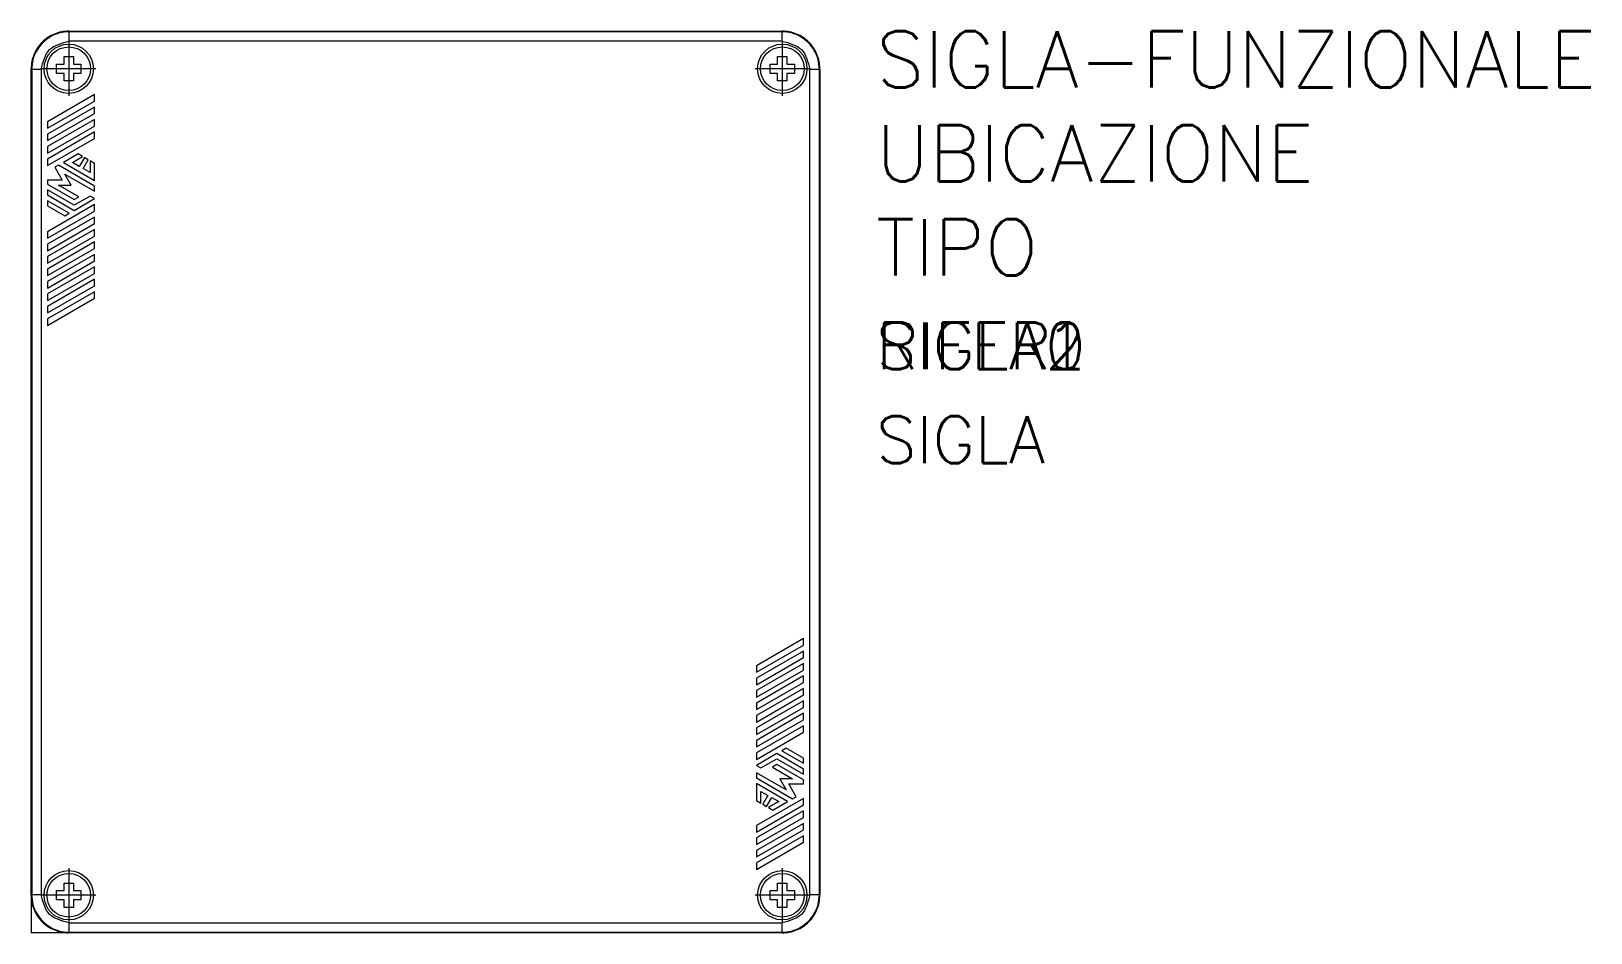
# Model space of a CAD drawing. Extents: x 0 to 83.1, y 0 to 48.
import ezdxf

# ---------------------------------------------------------------- set-up
doc = ezdxf.new("R2010")
doc.units = 0
doc.header["$LTSCALE"] = 4
doc.linetypes.add('CONTINUA', pattern=[0])
doc.linetypes.add('DOT_CENTER', pattern=[14, 12, -1, 0, -1])
doc.layers.get('0').update_dxf_attribs({"linetype": 'CONTINUOUS'})
doc.layers.add('1', color=7, linetype='CONTINUOUS')
doc.styles.get("Standard").update_dxf_attribs({"font": 'romans.shx'})

# ---------------------------------------------------------------- blocks, each defined once
blk = doc.blocks.new('Cover_APS_14__13', base_point=(-867.8, 470))
at = {"color": 7, "linetype": 'Continuous'}
for p, q in [((-859.8, 662), (-859.7, 661.89)), ((-859.8, 662), (-707.8, 662)), ((-707.9, 661.89), (-859.7, 661.89)), ((-707.9, 661.89), (-707.8, 662)), ((-707.9, 659.89), (-859.7, 659.89)), ((-862.4, 655), (-860.8, 655)), ((-862.4, 653), (-862.4, 655)), ((-860.8, 655), (-860.8, 656.6)), ((-860.8, 656.6), (-858.8, 656.6)), ((-858.8, 656.6), (-858.8, 655)), ((-858.8, 655), (-857.2, 655)), ((-857.2, 655), (-857.2, 653)), ((-710.4, 655), (-708.8, 655)), ((-710.4, 653), (-710.4, 655)), ((-708.8, 655), (-708.8, 656.6)), ((-708.8, 656.6), (-706.8, 656.6)), ((-706.8, 656.6), (-706.8, 655)), ((-706.8, 655), (-705.2, 655)), ((-705.2, 655), (-705.2, 653)), ((-867.8, 654), (-867.69, 653.9)), ((-867.8, 478), (-867.8, 654)), ((-867.69, 653.9), (-867.69, 478.1)), ((-865.69, 653.9), (-865.69, 478.1)), ((-860.8, 653), (-862.4, 653)), ((-860.8, 651.4), (-860.8, 653)), ((-858.8, 651.4), (-860.8, 651.4)), ((-858.8, 653), (-858.8, 651.4)), ((-857.2, 653), (-858.8, 653)), ((-708.8, 653), (-710.4, 653)), ((-708.8, 651.4), (-708.8, 653)), ((-706.8, 651.4), (-708.8, 651.4)), ((-706.8, 653), (-706.8, 651.4)), ((-705.2, 653), (-706.8, 653)), ((-701.91, 478.1), (-701.91, 653.9)), ((-699.91, 653.9), (-699.8, 654)), ((-699.91, 478.1), (-699.91, 653.9)), ((-699.8, 654), (-699.8, 478)), ((-854.3, 648.5), (-864.3, 642.73)), ((-854.3, 647.11), (-854.3, 648.5)), ((-864.3, 641.34), (-854.3, 647.11)), ((-854.3, 645.85), (-864.3, 640.07)), ((-854.3, 644.46), (-854.3, 645.85)), ((-864.3, 638.69), (-854.3, 644.46)), ((-854.3, 643.19), (-864.3, 637.42)), ((-864.3, 642.73), (-864.3, 641.34)), ((-864.3, 636.03), (-854.3, 641.81)), ((-854.3, 641.81), (-854.3, 643.19)), ((-854.3, 640.54), (-864.3, 634.77)), ((-864.3, 640.07), (-864.3, 638.69)), ((-864.3, 633.38), (-854.3, 639.15)), ((-854.3, 639.15), (-854.3, 640.54)), ((-864.3, 637.42), (-864.3, 636.03)), ((-864.3, 634.77), (-864.3, 633.38)), ((-857.81, 635.86), (-860.92, 634.07)), ((-859.03, 634.07), (-856.87, 635.31)), ((-856.87, 635.31), (-857.81, 635.86)), ((-856.47, 635.08), (-857.55, 633.21)), ((-856.73, 632.74), (-855.65, 634.61)), ((-855.65, 634.61), (-856.47, 635.08)), ((-862, 633.44), (-862.74, 633.02)), ((-862.74, 633.02), (-861.17, 630.31)), ((-854.3, 628.99), (-862, 633.44)), ((-860.92, 634.07), (-854.3, 630.24)), ((-860.65, 631.57), (-854.3, 627.9)), ((-859.3, 629.23), (-860.65, 631.57)), ((-857.55, 633.21), (-859.03, 634.07)), ((-855.25, 631.88), (-856.73, 632.74)), ((-854.3, 633.83), (-855.25, 634.38)), ((-855.25, 634.38), (-855.25, 631.88)), ((-854.3, 630.24), (-854.3, 633.83)), ((-861.17, 630.31), (-864.3, 630.31)), ((-864.3, 630.31), (-864.3, 629.46)), ((-864.3, 629.46), (-858.62, 626.19)), ((-858.62, 624.94), (-864.3, 628.21)), ((-864.3, 628.21), (-864.3, 627.12)), ((-862, 629.23), (-859.3, 629.23)), ((-857.68, 626.73), (-862, 629.23)), ((-854.3, 627.9), (-854.3, 628.99)), ((-864.3, 627.12), (-858.62, 623.85)), ((-864.3, 625.87), (-864.3, 624.78)), ((-859.71, 623.22), (-864.3, 625.87)), ((-854.3, 625.08), (-864.3, 619.3)), ((-864.3, 624.78), (-860.65, 622.68)), ((-855.25, 626.89), (-858.62, 624.94)), ((-858.62, 626.19), (-857.68, 626.73)), ((-858.62, 623.85), (-854.3, 626.34)), ((-854.3, 626.34), (-855.25, 626.89)), ((-854.3, 623.69), (-854.3, 625.08)), ((-864.3, 617.92), (-854.3, 623.69)), ((-854.3, 622.43), (-864.3, 616.65)), ((-860.65, 622.68), (-859.71, 623.22)), ((-854.3, 621.04), (-854.3, 622.43)), ((-864.3, 615.26), (-854.3, 621.04)), ((-854.3, 619.77), (-864.3, 614)), ((-864.3, 619.3), (-864.3, 617.92)), ((-864.3, 612.61), (-854.3, 618.38)), ((-854.3, 618.38), (-854.3, 619.77)), ((-854.3, 617.12), (-864.3, 611.35)), ((-864.3, 616.65), (-864.3, 615.26)), ((-864.3, 609.96), (-854.3, 615.73)), ((-854.3, 615.73), (-854.3, 617.12)), ((-854.3, 614.47), (-864.3, 608.69)), ((-864.3, 614), (-864.3, 612.61)), ((-864.3, 607.31), (-854.3, 613.08)), ((-854.3, 611.81), (-864.3, 606.04)), ((-864.3, 611.35), (-864.3, 609.96)), ((-854.3, 613.08), (-854.3, 614.47)), ((-854.3, 610.43), (-854.3, 611.81)), ((-864.3, 604.65), (-854.3, 610.43)), ((-854.3, 609.16), (-864.3, 603.39)), ((-864.3, 608.69), (-864.3, 607.31)), ((-854.3, 607.77), (-854.3, 609.16)), ((-864.3, 602), (-854.3, 607.77)), ((-854.3, 606.51), (-864.3, 600.74)), ((-864.3, 606.04), (-864.3, 604.65)), ((-864.3, 599.35), (-854.3, 605.12)), ((-854.3, 605.12), (-854.3, 606.51)), ((-864.3, 603.39), (-864.3, 602)), ((-864.3, 600.74), (-864.3, 599.35)), ((-703.3, 532.65), (-713.3, 526.88)), ((-703.3, 531.26), (-703.3, 532.65)), ((-713.3, 525.49), (-703.3, 531.26)), ((-703.3, 530), (-713.3, 524.23)), ((-713.3, 522.84), (-703.3, 528.61)), ((-703.3, 528.61), (-703.3, 530)), ((-703.3, 527.35), (-713.3, 521.57)), ((-713.3, 526.88), (-713.3, 525.49)), ((-713.3, 520.19), (-703.3, 525.96)), ((-703.3, 525.96), (-703.3, 527.35)), ((-703.3, 524.69), (-713.3, 518.92)), ((-713.3, 524.23), (-713.3, 522.84)), ((-713.3, 517.53), (-703.3, 523.31)), ((-703.3, 522.04), (-713.3, 516.27)), ((-703.3, 523.31), (-703.3, 524.69)), ((-703.3, 520.65), (-703.3, 522.04)), ((-713.3, 521.57), (-713.3, 520.19)), ((-713.3, 514.88), (-703.3, 520.65)), ((-703.3, 519.39), (-713.3, 513.62)), ((-713.3, 518.92), (-713.3, 517.53)), ((-703.3, 518), (-703.3, 519.39)), ((-713.3, 512.23), (-703.3, 518)), ((-703.3, 516.74), (-713.3, 510.96)), ((-713.3, 516.27), (-713.3, 514.88)), ((-713.3, 509.57), (-703.3, 515.35)), ((-703.3, 515.35), (-703.3, 516.74)), ((-703.3, 514.08), (-713.3, 508.31)), ((-713.3, 513.62), (-713.3, 512.23)), ((-713.3, 506.92), (-703.3, 512.7)), ((-703.3, 512.7), (-703.3, 514.08)), ((-713.3, 510.96), (-713.3, 509.57)), ((-713.3, 508.31), (-713.3, 506.92)), ((-706.95, 509.32), (-707.89, 508.78)), ((-707.89, 508.78), (-703.3, 506.13)), ((-703.3, 507.22), (-706.95, 509.32)), ((-708.98, 508.15), (-713.3, 505.66)), ((-713.3, 505.66), (-712.35, 505.11)), ((-712.35, 505.11), (-708.98, 507.06)), ((-708.98, 505.81), (-709.92, 505.27)), ((-709.92, 505.27), (-705.6, 502.77)), ((-703.3, 504.88), (-708.98, 508.15)), ((-708.98, 507.06), (-703.3, 503.79)), ((-703.3, 502.54), (-708.98, 505.81)), ((-703.3, 506.13), (-703.3, 507.22)), ((-706.95, 500.43), (-713.3, 504.1)), ((-713.3, 504.1), (-713.3, 503.01)), ((-713.3, 503.01), (-705.6, 498.56)), ((-706.68, 497.93), (-713.3, 501.76)), ((-713.3, 501.76), (-713.3, 498.17)), ((-708.3, 502.77), (-706.95, 500.43)), ((-705.6, 502.77), (-708.3, 502.77)), ((-704.86, 498.98), (-706.43, 501.69)), ((-706.43, 501.69), (-703.3, 501.69)), ((-703.3, 503.79), (-703.3, 504.88)), ((-703.3, 501.69), (-703.3, 502.54)), ((-703.3, 498.62), (-713.3, 492.85)), ((-712.35, 497.62), (-712.35, 500.12)), ((-712.35, 500.12), (-710.87, 499.26)), ((-710.87, 499.26), (-711.95, 497.39)), ((-711.13, 496.92), (-710.05, 498.79)), ((-710.05, 498.79), (-708.57, 497.93)), ((-705.6, 498.56), (-704.86, 498.98)), ((-703.3, 497.23), (-703.3, 498.62)), ((-713.3, 498.17), (-712.35, 497.62)), ((-713.3, 491.46), (-703.3, 497.23)), ((-703.3, 495.97), (-713.3, 490.19)), ((-711.95, 497.39), (-711.13, 496.92)), ((-708.57, 497.93), (-710.73, 496.69)), ((-710.73, 496.69), (-709.79, 496.14)), ((-709.79, 496.14), (-706.68, 497.93)), ((-703.3, 494.58), (-703.3, 495.97)), ((-713.3, 488.81), (-703.3, 494.58)), ((-703.3, 493.31), (-713.3, 487.54)), ((-713.3, 492.85), (-713.3, 491.46)), ((-713.3, 486.15), (-703.3, 491.93)), ((-703.3, 491.93), (-703.3, 493.31)), ((-703.3, 490.66), (-713.3, 484.89)), ((-713.3, 490.19), (-713.3, 488.81)), ((-713.3, 483.5), (-703.3, 489.27)), ((-703.3, 489.27), (-703.3, 490.66)), ((-713.3, 487.54), (-713.3, 486.15)), ((-713.3, 484.89), (-713.3, 483.5)), ((-862.4, 479), (-860.8, 479)), ((-862.4, 477), (-862.4, 479)), ((-860.8, 480.6), (-858.8, 480.6)), ((-860.8, 479), (-860.8, 480.6)), ((-858.8, 480.6), (-858.8, 479)), ((-858.8, 479), (-857.2, 479)), ((-857.2, 479), (-857.2, 477)), ((-710.4, 479), (-708.8, 479)), ((-710.4, 477), (-710.4, 479)), ((-708.8, 480.6), (-706.8, 480.6)), ((-708.8, 479), (-708.8, 480.6)), ((-706.8, 480.6), (-706.8, 479)), ((-706.8, 479), (-705.2, 479)), ((-705.2, 479), (-705.2, 477)), ((-867.8, 478), (-867.69, 478.1)), ((-860.8, 477), (-862.4, 477)), ((-860.8, 475.4), (-860.8, 477)), ((-858.8, 475.4), (-860.8, 475.4)), ((-858.8, 477), (-858.8, 475.4)), ((-857.2, 477), (-858.8, 477)), ((-708.8, 477), (-710.4, 477)), ((-708.8, 475.4), (-708.8, 477)), ((-706.8, 475.4), (-708.8, 475.4)), ((-706.8, 477), (-706.8, 475.4)), ((-705.2, 477), (-706.8, 477)), ((-699.8, 478), (-699.91, 478.1)), ((-859.7, 472.11), (-707.9, 472.11)), ((-859.8, 470), (-859.7, 470.11)), ((-707.8, 470), (-859.8, 470)), ((-859.7, 470.11), (-707.9, 470.11)), ((-707.8, 470), (-707.9, 470.11))]:
    blk.add_line(p, q, dxfattribs=at)
for centre, radius in [((-859.8, 654), 5.25), ((-859.8, 654), 4.65), ((-707.8, 654), 5.25), ((-707.8, 654), 4.65), ((-859.8, 478), 5.25), ((-859.8, 478), 4.65), ((-707.8, 478), 5.25), ((-707.8, 478), 4.65)]:
    blk.add_circle(centre, radius, dxfattribs=at)
for points in [[(-859.8, 662), (-861.36, 661.85), (-862.86, 661.39), (-864.25, 660.65), (-865.46, 659.66), (-866.45, 658.45), (-867.19, 657.06), (-867.65, 655.56), (-867.8, 654)], [(-859.7, 661.89), (-861.77, 661.62), (-863.69, 660.82), (-865.35, 659.55), (-866.62, 657.89), (-867.42, 655.97), (-867.69, 653.9)], [(-859.7, 659.89), (-859.7, 660.07), (-859.7, 660.24), (-859.7, 660.41), (-859.7, 660.57), (-859.7, 660.73), (-859.7, 660.88), (-859.7, 661.03), (-859.7, 661.17), (-859.7, 661.3), (-859.7, 661.41), (-859.7, 661.52), (-859.7, 661.62), (-859.7, 661.7), (-859.7, 661.76), (-859.7, 661.82), (-859.7, 661.86), (-859.7, 661.88), (-859.7, 661.89)], [(-699.91, 653.9), (-700.18, 655.97), (-700.98, 657.89), (-702.25, 659.55), (-703.91, 660.82), (-705.83, 661.62), (-707.9, 661.89)], [(-707.9, 661.89), (-707.9, 661.88), (-707.9, 661.86), (-707.9, 661.82), (-707.9, 661.76), (-707.9, 661.7), (-707.9, 661.62), (-707.9, 661.52), (-707.9, 661.41), (-707.9, 661.3), (-707.9, 661.17), (-707.9, 661.03), (-707.9, 660.88), (-707.9, 660.73), (-707.9, 660.57), (-707.9, 660.41), (-707.9, 660.24), (-707.9, 660.07), (-707.9, 659.89)], [(-699.8, 654), (-699.95, 655.56), (-700.41, 657.06), (-701.15, 658.45), (-702.14, 659.66), (-703.35, 660.65), (-704.74, 661.39), (-706.24, 661.85), (-707.8, 662)], [(-865.69, 653.9), (-863.87, 658.07), (-859.7, 659.89)], [(-707.9, 659.89), (-703.73, 658.07), (-701.91, 653.9)], [(-867.69, 653.9), (-867.68, 653.9), (-867.66, 653.9), (-867.62, 653.9), (-867.56, 653.9), (-867.5, 653.9), (-867.42, 653.9), (-867.32, 653.9), (-867.21, 653.9), (-867.1, 653.9), (-866.97, 653.9), (-866.83, 653.9), (-866.68, 653.9), (-866.53, 653.9), (-866.37, 653.9), (-866.21, 653.9), (-866.04, 653.9), (-865.87, 653.9), (-865.69, 653.9)], [(-701.91, 653.9), (-701.73, 653.9), (-701.56, 653.9), (-701.39, 653.9), (-701.23, 653.9), (-701.07, 653.9), (-700.92, 653.9), (-700.77, 653.9), (-700.63, 653.9), (-700.5, 653.9), (-700.39, 653.9), (-700.28, 653.9), (-700.18, 653.9), (-700.1, 653.9), (-700.04, 653.9), (-699.98, 653.9), (-699.94, 653.9), (-699.92, 653.9), (-699.91, 653.9)], [(-867.8, 478), (-867.65, 476.44), (-867.19, 474.94), (-866.45, 473.55), (-865.46, 472.34), (-864.25, 471.35), (-862.86, 470.61), (-861.36, 470.15), (-859.8, 470)], [(-865.69, 478.1), (-865.87, 478.1), (-866.04, 478.1), (-866.21, 478.1), (-866.37, 478.1), (-866.53, 478.1), (-866.68, 478.1), (-866.83, 478.1), (-866.97, 478.1), (-867.1, 478.1), (-867.21, 478.1), (-867.32, 478.1), (-867.42, 478.1), (-867.5, 478.1), (-867.56, 478.1), (-867.62, 478.1), (-867.66, 478.1), (-867.68, 478.1), (-867.69, 478.1)], [(-867.69, 478.1), (-867.42, 476.03), (-866.62, 474.11), (-865.35, 472.45), (-863.69, 471.18), (-861.77, 470.38), (-859.7, 470.11)], [(-859.7, 472.11), (-863.87, 473.93), (-865.69, 478.1)], [(-701.91, 478.1), (-703.73, 473.93), (-707.9, 472.11)], [(-707.9, 470.11), (-705.83, 470.38), (-703.91, 471.18), (-702.25, 472.45), (-700.98, 474.11), (-700.18, 476.03), (-699.91, 478.1)], [(-707.8, 470), (-706.24, 470.15), (-704.74, 470.61), (-703.35, 471.35), (-702.14, 472.34), (-701.15, 473.55), (-700.41, 474.94), (-699.95, 476.44), (-699.8, 478)], [(-699.91, 478.1), (-699.92, 478.1), (-699.94, 478.1), (-699.98, 478.1), (-700.04, 478.1), (-700.1, 478.1), (-700.18, 478.1), (-700.28, 478.1), (-700.39, 478.1), (-700.5, 478.1), (-700.63, 478.1), (-700.77, 478.1), (-700.92, 478.1), (-701.07, 478.1), (-701.23, 478.1), (-701.39, 478.1), (-701.56, 478.1), (-701.73, 478.1), (-701.91, 478.1)], [(-859.7, 470.11), (-859.7, 470.12), (-859.7, 470.14), (-859.7, 470.18), (-859.7, 470.24), (-859.7, 470.3), (-859.7, 470.38), (-859.7, 470.48), (-859.7, 470.59), (-859.7, 470.7), (-859.7, 470.83), (-859.7, 470.97), (-859.7, 471.12), (-859.7, 471.27), (-859.7, 471.43), (-859.7, 471.59), (-859.7, 471.76), (-859.7, 471.93), (-859.7, 472.11)], [(-707.9, 472.11), (-707.9, 471.93), (-707.9, 471.76), (-707.9, 471.59), (-707.9, 471.43), (-707.9, 471.27), (-707.9, 471.12), (-707.9, 470.97), (-707.9, 470.83), (-707.9, 470.7), (-707.9, 470.59), (-707.9, 470.48), (-707.9, 470.38), (-707.9, 470.3), (-707.9, 470.24), (-707.9, 470.18), (-707.9, 470.14), (-707.9, 470.12), (-707.9, 470.11)]]:
    blk.add_spline(points, degree=3, dxfattribs=at)
at = {"layer": '1', "color": 7, "linetype": 'DOT_CENTER'}
for p, q in [((-859.8, 659.78), (-859.8, 648.23)), ((-707.8, 659.78), (-707.8, 648.23)), ((-854.03, 654), (-865.58, 654)), ((-702.03, 654), (-713.58, 654)), ((-859.8, 483.78), (-859.8, 472.23)), ((-707.8, 483.78), (-707.8, 472.23)), ((-854.03, 478), (-865.58, 478)), ((-702.03, 478), (-713.58, 478))]:
    blk.add_line(p, q, dxfattribs=at)
blk = doc.blocks.new('APS_14__14', base_point=(-867.8, 470))
blk.add_blockref('Cover_APS_14__13', (-867.8, 470))

msp = doc.modelspace()

# ---------------------------------------------------------------- linework, layer by layer
for p in [(0, 2), (2, 0)]:
    msp.add_line(p, (0, 0))

# ---------------------------------------------------------------- block references
at = {"xscale": 0.25, "yscale": 0.25, "zscale": 0.25}
msp.add_blockref('APS_14__14', (0, 0), dxfattribs=at)

# ---------------------------------------------------------------- texts
at = {"color": 3, "linetype": 'CONTINUA'}
for tag, p, s, height, flags in [('SIGLA-FUNZIONALE', (45, 45), '', 3, 9), ('UBICAZIONE', (45, 40), '', 3, 8), ('TIPO', (45, 35), '', 3, 9), ('SIGLA0', (45, 30), '', 2.5, 9), ('SIGLA1', (45, 30), '', 2.5, 9), ('SIGLA2', (45, 30), '', 2.5, 9), ('RIFER', (45, 30), 'RIFER ?', 2.5, 8), ('SIGLA', (45, 25), 'SIGLA ?', 2.5, 8)]:
    msp.add_attdef(tag, p, s, height=height, dxfattribs=dict(at, flags=flags))
at = {"linetype": 'CONTINUA'}
for tag, s, flags in [('TIPOSIG', '3', 9), ('POSIZIONE', '', 9), ('P-TABELLA', '', 9), ('T-TABELLA', '', 9), ('H-TABELLA', '', 9), ('CODICE', '1xNNN', 9), ('NOTE1', '', 9), ('NOTE2', '', 9), ('DEN1', '', 8), ('DEN1-A', '', 8), ('DEN1-TRAD-ID', '', 8)]:
    msp.add_attdef(tag, (0, 0), s, height=0.00000001, dxfattribs=dict(at, flags=flags))
for tag, s, flags in [('TIPOSIG', '3', 9), ('POSIZIONE', '', 9), ('P-TABELLA', '', 9), ('T-TABELLA', '', 9), ('H-TABELLA', '', 9), ('CODICE', '1xNNN', 9), ('NOTE1', '', 9), ('NOTE2', '', 9), ('DEN1', '', 8), ('DEN1-A', '', 8), ('DEN1-TRAD-ID', '', 8)]:
    msp.add_attdef(tag, (0, 0), s, height=0.000000005, dxfattribs=dict(flags=flags))

doc.saveas('drawing.dxf')
